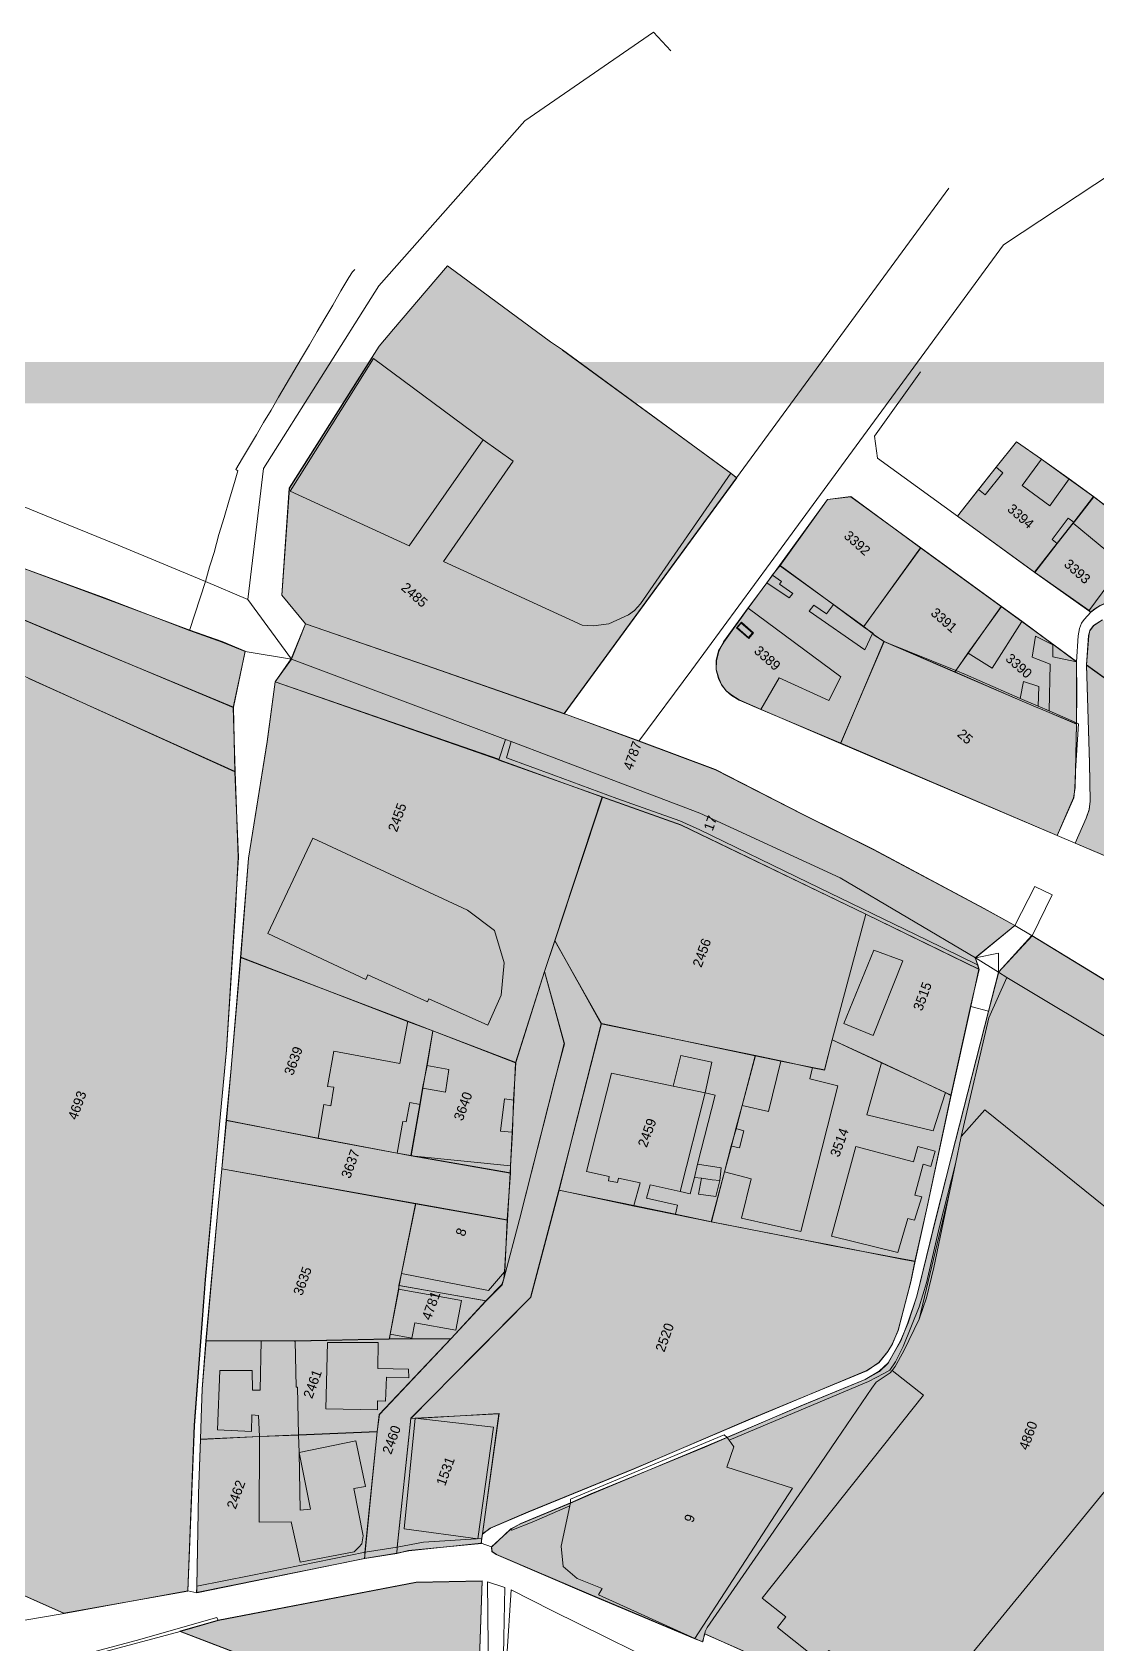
# Model space of a CAD drawing. Header units: metres. Extents: x -334141 to -333355, y -28142 to -27441.
# Drawn here: x -333909.1 to -333773.3, y -27650.4 to -27444.8 of the extents above; entities that cross this region are included whole.
import ezdxf

# ---------------------------------------------------------------- set-up
doc = ezdxf.new("R2010")
doc.units = ezdxf.units.M
for name, color, linetype, lineweight, true_color in [('EB-03-FIGURE-BUILT', 7, 'CONTINUOUS', 18, 0x151515), ('EB-03-FIGURE-VACANT', 7, 'CONTINUOUS', 18, 0xc8bcac), ('EB-BASE-CADASTRAL-AREA', 7, 'CONTINUOUS', 9, 0x8a8d90), ('EB-BASE-DIVIDING', 7, 'CONTINUOUS', 18, 0xc8bcac), ('EB-BASE-EASEMENTS', 7, 'CONTINUOUS', 18, 0x71806b), ('EB-BASE-PARCEL-NUMBERS', 7, 'CONTINUOUS', 9, 0x8a8d90), ('EB-BASE-PARCELS', 7, 'CONTINUOUS', 18, 0x8a8d90), ('EB-BASE-SECTIONS', 7, 'CONTINUOUS', 9, 0xded8cf), ('EB-BASE-SHEETS', 7, 'CONTINUOUS', 9, 0xded8cf), ('EB-BASE-STRUCTURES', 7, 'CONTINUOUS', 18, 0x4e504d), ('EB-TITLE', 7, 'CONTINUOUS', 25, 0x151515)]:
    doc.layers.add(name, color=color, linetype=linetype, lineweight=lineweight, true_color=true_color)
doc.styles.add('OD-INTER', font='Inter.ttf')

msp = doc.modelspace()

# ---------------------------------------------------------------- hatches: boundary and pattern name
at = {"layer": 'EB-03-FIGURE-BUILT', "transparency": 33554630}
for points in [[(-333858.86, -27525.54), (-333874.23, -27520.22), (-333877.25, -27516.57), (-333876.3, -27502.94), (-333865.72, -27486.22), (-333864.83, -27484.81), (-333863, -27482.66), (-333857.59, -27476.3), (-333856.14, -27474.57), (-333855.96, -27474.69), (-333842.96, -27484.25), (-333841.43, -27485.3), (-333819.95, -27501.05), (-333819.23, -27501.63), (-333841.22, -27531.71), (-333858.86, -27525.54)], [(-333950.93, -27508.52), (-333961.6, -27503.82), (-333963.15, -27503.21), (-333964.43, -27502.72), (-333965.81, -27502.56), (-333967.48, -27502.61), (-333968.97, -27502.89), (-333970.28, -27503.4), (-333971.42, -27504.14), (-333972.85, -27505.31), (-333974.1, -27506.71), (-333969.8, -27494.98), (-333965.15, -27496.81), (-333949.27, -27503.48), (-333924.36, -27513.79), (-333905.57, -27521.67), (-333883.4, -27530.89), (-333883.23, -27539.11), (-333909.56, -27527.19), (-333921.68, -27521.66), (-333950.93, -27508.52)], [(-333776.2, -27507.26), (-333776.29, -27507.36), (-333778.33, -27509.96), (-333781.24, -27513.63), (-333791.07, -27506.51), (-333788.36, -27503.05), (-333786.13, -27500.24), (-333783.52, -27497.01), (-333780.36, -27499.23), (-333776.84, -27501.79), (-333773.67, -27504.02), (-333776.2, -27507.26)], [(-333804.69, -27504.03), (-333795.75, -27510.56), (-333803.05, -27520.63), (-333806.84, -27517.83), (-333813.7, -27512.81), (-333807.66, -27504.37), (-333804.69, -27504.03)], [(-333776.29, -27507.36), (-333776.2, -27507.26), (-333773.67, -27504.02), (-333771.42, -27505.76), (-333761.04, -27513.23), (-333772.02, -27517.51), (-333772.87, -27517.92), (-333773.53, -27518.34), (-333774.1, -27518.76), (-333774.28, -27518.54), (-333781.24, -27513.63), (-333778.33, -27509.96), (-333776.29, -27507.36)], [(-333738.96, -27506.79), (-333726.33, -27515.9), (-333720.1, -27520.56), (-333713.97, -27525.11), (-333688.32, -27551.21), (-333693.28, -27547.48), (-333702.13, -27541.18), (-333704.91, -27541.41), (-333714.33, -27553.62), (-333725.01, -27567.79), (-333724.36, -27570.36), (-333735.58, -27565.64), (-333732.59, -27564.86), (-333729.1, -27560.32), (-333729.65, -27557.63), (-333745.09, -27546.65), (-333757.56, -27537.78), (-333774.62, -27525.52), (-333774.3, -27521.75), (-333774.19, -27521.09), (-333773.7, -27520.44), (-333772.56, -27519.71), (-333759.55, -27528.82), (-333748.36, -27536.88), (-333736.08, -27545.64), (-333725.97, -27552.99), (-333723.17, -27552.42), (-333717.25, -27544.75), (-333711.23, -27536.75), (-333711.69, -27534.07), (-333722.98, -27525.9), (-333745.63, -27509.45), (-333738.96, -27506.79)], [(-333803.05, -27520.63), (-333795.75, -27510.56), (-333785.46, -27518.03), (-333789.75, -27523.98), (-333791.31, -27526.26), (-333791.41, -27526.37), (-333800.43, -27522.5), (-333801.7, -27521.68), (-333801.88, -27521.45), (-333803.05, -27520.63)], [(-333806.84, -27517.83), (-333803.05, -27520.63), (-333801.88, -27521.45), (-333801.7, -27521.68), (-333800.43, -27522.5), (-333805.99, -27535.51), (-333816.11, -27531.16), (-333818.93, -27529.95), (-333819.84, -27529.36), (-333820.56, -27528.78), (-333821.18, -27527.98), (-333821.52, -27527.19), (-333821.85, -27526.07), (-333821.81, -27524.96), (-333821.49, -27523.75), (-333820.9, -27522.55), (-333817.78, -27518.22), (-333815.35, -27514.98), (-333814.67, -27514), (-333813.7, -27512.81), (-333806.84, -27517.83)], [(-333791.31, -27526.26), (-333789.75, -27523.98), (-333785.46, -27518.03), (-333782.85, -27519.9), (-333779.87, -27522.11), (-333775.9, -27525.03), (-333775.85, -27529.03), (-333775.9, -27532.91), (-333775.9, -27533.02), (-333779.37, -27531.57), (-333780.46, -27531.08), (-333780.83, -27530.96), (-333783.11, -27529.99), (-333791.41, -27526.37), (-333791.31, -27526.26)], [(-333805.99, -27535.51), (-333800.43, -27522.5), (-333791.41, -27526.37), (-333783.11, -27529.99), (-333780.83, -27530.96), (-333780.46, -27531.08), (-333779.37, -27531.57), (-333775.9, -27533.02), (-333776.02, -27539.01), (-333776.1, -27541.23), (-333776.24, -27542.45), (-333778.35, -27547.25), (-333805.99, -27535.51)], [(-333843.76, -27564.59), (-333847.42, -27576.23), (-333858.01, -27572.19), (-333861.21, -27570.97), (-333882.49, -27562.78), (-333881.49, -27550.16), (-333879.11, -27535.26), (-333878.1, -27527.64), (-333849.57, -27537.52), (-333849.57, -27537.64), (-333836.41, -27542.32), (-333842.42, -27560.65), (-333843.76, -27564.59)], [(-333842.42, -27560.65), (-333836.41, -27542.32), (-333826.35, -27545.89), (-333802.77, -27557.27), (-333807.04, -27573.33), (-333808.01, -27577.18), (-333809.58, -27576.9), (-333813.62, -27575.98), (-333816.83, -27575.31), (-333836.5, -27571.29), (-333842.42, -27560.65)], [(-333791.92, -27580.41), (-333792.65, -27580.05), (-333800.76, -27576.21), (-333807.04, -27573.33), (-333802.77, -27557.27), (-333788.3, -27564.33), (-333789.39, -27569.07), (-333791.92, -27580.41)], [(-333802.46, -27658.63), (-333818.4, -27651.3), (-333823.33, -27649.13), (-333823.55, -27650.12), (-333824.55, -27649.75), (-333838.15, -27644.05), (-333849.91, -27638.98), (-333850.45, -27638.62), (-333850.52, -27638.07), (-333848.03, -27635.71), (-333846.81, -27635.09), (-333840.42, -27632.43), (-333837.79, -27631.3), (-333823.32, -27625.26), (-333820.4, -27624.03), (-333811.01, -27620.03), (-333802.83, -27616.66), (-333801.04, -27615.61), (-333799.89, -27614.54), (-333798.31, -27611.71), (-333797.39, -27609.41), (-333796.25, -27606.01), (-333793.77, -27595.89), (-333791.3, -27586.21), (-333787.1, -27569.7), (-333785.81, -27564.64), (-333781.58, -27560.02), (-333765.9, -27569.56), (-333750.13, -27579.33), (-333733.37, -27589.69), (-333714.62, -27601.35), (-333719.57, -27605.06), (-333721.48, -27606.77), (-333723.3, -27608.59), (-333738.33, -27622.71), (-333760.56, -27644.02), (-333783.27, -27665.64), (-333802.46, -27658.63)], [(-333882.49, -27562.78), (-333861.21, -27570.97), (-333858.01, -27572.19), (-333858.72, -27576.61), (-333859.29, -27579.48), (-333859.64, -27581.57), (-333860.79, -27588.08), (-333862.54, -27587.8), (-333872.57, -27585.89), (-333884.34, -27583.59), (-333883.75, -27577.39), (-333882.49, -27562.78)], [(-333847.42, -27576.23), (-333843.76, -27564.59), (-333841.22, -27573.79), (-333842.4, -27578.3), (-333846.92, -27596.23), (-333848.95, -27603.82), (-333848.82, -27602.94), (-333848.49, -27596.29), (-333848.1, -27590.31), (-333848.07, -27589.42), (-333847.82, -27585.1), (-333847.68, -27581), (-333847.42, -27576.23)], [(-333847.68, -27581), (-333847.82, -27585.1), (-333848.07, -27589.42), (-333848.1, -27590.31), (-333860.79, -27588.08), (-333859.64, -27581.57), (-333859.29, -27579.48), (-333858.72, -27576.61), (-333858.01, -27572.19), (-333847.42, -27576.23), (-333847.68, -27581)], [(-333832.32, -27594.53), (-333841.88, -27592.52), (-333840.15, -27585.48), (-333836.5, -27571.29), (-333816.83, -27575.31), (-333818.54, -27581.69), (-333819.29, -27584.66), (-333819.93, -27586.86), (-333820.78, -27590.16), (-333822.49, -27596.54), (-333827.08, -27595.6), (-333832.32, -27594.53)], [(-333807.41, -27599.51), (-333811.36, -27598.71), (-333822.49, -27596.54), (-333820.78, -27590.16), (-333819.93, -27586.86), (-333819.29, -27584.66), (-333818.54, -27581.69), (-333816.83, -27575.31), (-333813.62, -27575.98), (-333809.58, -27576.9), (-333808.01, -27577.18), (-333807.04, -27573.33), (-333800.76, -27576.21), (-333792.65, -27580.05), (-333791.92, -27580.41), (-333794.93, -27594.63), (-333796.47, -27601.57), (-333798.12, -27601.28), (-333807.41, -27599.51)], [(-333848.1, -27590.31), (-333848.49, -27596.29), (-333860.18, -27594.21), (-333884.92, -27589.78), (-333884.34, -27583.59), (-333872.57, -27585.89), (-333862.54, -27587.8), (-333860.79, -27588.08), (-333848.1, -27590.31)], [(-333884.92, -27589.78), (-333860.18, -27594.21), (-333861.97, -27603.14), (-333862.31, -27604.68), (-333862.32, -27605.12), (-333863.45, -27610.86), (-333863.57, -27611.52), (-333875.52, -27611.76), (-333875.7, -27611.76), (-333879.87, -27611.72), (-333886.9, -27611.69), (-333885.37, -27594.54), (-333884.92, -27589.78)], [(-333860.22, -27621.63), (-333860.78, -27621.61), (-333852.61, -27613.35), (-333845.51, -27606.16), (-333841.88, -27592.52), (-333832.32, -27594.53), (-333827.08, -27595.6), (-333822.49, -27596.54), (-333811.36, -27598.71), (-333807.41, -27599.51), (-333798.12, -27601.28), (-333796.47, -27601.57), (-333797.02, -27604.21), (-333798.63, -27610.37), (-333799.34, -27612.12), (-333799.93, -27613.1), (-333801.09, -27614.5), (-333802.61, -27615.56), (-333817.45, -27621.69), (-333832.3, -27628.05), (-333845.83, -27633.57), (-333850.62, -27635.62), (-333851.67, -27636.36), (-333849.55, -27621.01), (-333860.22, -27621.63)], [(-333848.82, -27602.94), (-333848.95, -27603.82), (-333849.16, -27604.59), (-333851.17, -27606.63), (-333862.31, -27604.68), (-333861.97, -27603.14), (-333860.18, -27594.21), (-333848.49, -27596.29), (-333848.82, -27602.94)], [(-333862.32, -27605.12), (-333862.31, -27604.68), (-333851.17, -27606.63), (-333855.7, -27611.46), (-333863.57, -27611.52), (-333863.45, -27610.86), (-333862.32, -27605.12)], [(-333875.52, -27611.76), (-333863.57, -27611.52), (-333855.7, -27611.46), (-333864.83, -27621.13), (-333865.09, -27623.34), (-333875.11, -27623.77), (-333880.11, -27623.92), (-333887.63, -27624.32), (-333887.53, -27621.55), (-333887.4, -27617.89), (-333886.9, -27611.69), (-333879.87, -27611.72), (-333875.7, -27611.76), (-333875.52, -27611.76)], [(-333860.78, -27621.61), (-333860.22, -27621.63), (-333849.55, -27621.01), (-333851.67, -27636.36), (-333851.78, -27637.02), (-333851.8, -27637.58), (-333861.09, -27638.47), (-333862.59, -27638.86), (-333862.56, -27638.09), (-333860.78, -27621.61)], [(-333875.11, -27623.77), (-333865.09, -27623.34), (-333866.66, -27638.72), (-333866.68, -27639.49), (-333888.13, -27643.84), (-333888.1, -27643.07), (-333887.87, -27631.2), (-333887.63, -27624.32), (-333880.11, -27623.92), (-333875.11, -27623.77)]]:
    msp.add_hatch(color=256, dxfattribs=at).paths.add_polyline_path(points)
at = {"layer": 'EB-03-FIGURE-VACANT', "transparency": 33554630}
for points in [[(-333976.04, -27485.44), (-333950.24, -27496.67), (-333930.99, -27504.9), (-333917.76, -27510.36), (-333899.85, -27516.99), (-333888.98, -27521.04), (-333884.86, -27522.51), (-333881.94, -27523.73), (-333883.4, -27530.89), (-333905.57, -27521.67), (-333924.36, -27513.79), (-333949.27, -27503.48), (-333965.15, -27496.81), (-333969.8, -27494.98), (-333978.65, -27491.34), (-333979.2, -27490.99), (-333976.04, -27485.44)], [(-333878.1, -27527.64), (-333876.05, -27524.71), (-333874.23, -27520.22), (-333858.86, -27525.54), (-333841.22, -27531.71), (-333840.94, -27531.83), (-333831.71, -27535.16), (-333821.93, -27538.83), (-333810.75, -27544.56), (-333801.83, -27548.98), (-333787.66, -27556.58), (-333783.75, -27558.72), (-333788.81, -27562.87), (-333788.47, -27563.77), (-333788.3, -27564.33), (-333802.77, -27557.27), (-333826.35, -27545.89), (-333836.41, -27542.32), (-333849.57, -27537.64), (-333849.57, -27537.52), (-333878.1, -27527.64)], [(-333910.77, -27527.26), (-333909.56, -27527.19), (-333883.23, -27539.11), (-333882.78, -27550.01), (-333883.21, -27556.87), (-333884.3, -27574.6), (-333885.19, -27584.11), (-333887, -27603.92), (-333888.4, -27622.52), (-333889.24, -27643.69), (-333905.07, -27646.46), (-333937.52, -27632.11), (-333952.93, -27625.35), (-333954.19, -27624.41), (-333954.73, -27623.84), (-333955.07, -27623.05), (-333955.32, -27622.15), (-333955.28, -27621.16), (-333954.97, -27620.28), (-333944.12, -27596.02), (-333932.25, -27569.24), (-333922.3, -27547.17), (-333914.75, -27530.01), (-333914.07, -27529.03), (-333913.11, -27528.07), (-333912.17, -27527.54), (-333910.77, -27527.26)], [(-333774.62, -27525.52), (-333757.56, -27537.78), (-333767.49, -27551.86), (-333776.07, -27548.22), (-333774.66, -27545.05), (-333774.25, -27543.96), (-333774.12, -27542.85), (-333774.23, -27537.96), (-333774.62, -27525.52)], [(-333848.95, -27603.82), (-333846.92, -27596.23), (-333842.4, -27578.3), (-333841.22, -27573.79), (-333843.76, -27564.59), (-333842.42, -27560.65), (-333836.5, -27571.29), (-333840.15, -27585.48), (-333841.88, -27592.52), (-333845.51, -27606.16), (-333852.61, -27613.35), (-333860.78, -27621.61), (-333862.56, -27638.09), (-333862.59, -27638.86), (-333866.68, -27639.49), (-333866.66, -27638.72), (-333865.09, -27623.34), (-333864.83, -27621.13), (-333855.7, -27611.46), (-333851.17, -27606.63), (-333849.16, -27604.59), (-333848.95, -27603.82)], [(-333885.39, -27647.38), (-333860.12, -27642.5), (-333851.69, -27642.35), (-333852.43, -27663.31), (-333871.8, -27655.85), (-333890.25, -27648.76), (-333885.39, -27647.38)]]:
    msp.add_hatch(color=256, dxfattribs=at).paths.add_polyline_path(points)

# ---------------------------------------------------------------- linework, layer by layer
at = {"layer": 'EB-03-FIGURE-BUILT'}
for points in [[(-333858.86, -27525.54), (-333874.23, -27520.22), (-333877.25, -27516.57), (-333876.3, -27502.94), (-333865.72, -27486.22), (-333864.83, -27484.81), (-333863, -27482.66), (-333857.59, -27476.3), (-333856.14, -27474.57), (-333855.96, -27474.69), (-333842.96, -27484.25), (-333841.43, -27485.3), (-333819.95, -27501.05), (-333819.23, -27501.63), (-333841.22, -27531.71), (-333858.86, -27525.54)], [(-333950.93, -27508.52), (-333961.6, -27503.82), (-333963.15, -27503.21), (-333964.43, -27502.72), (-333965.81, -27502.56), (-333967.48, -27502.61), (-333968.97, -27502.89), (-333970.28, -27503.4), (-333971.42, -27504.14), (-333972.85, -27505.31), (-333974.1, -27506.71), (-333969.8, -27494.98), (-333965.15, -27496.81), (-333949.27, -27503.48), (-333924.36, -27513.79), (-333905.57, -27521.67), (-333883.4, -27530.89), (-333883.23, -27539.11), (-333909.56, -27527.19), (-333921.68, -27521.66), (-333950.93, -27508.52)], [(-333776.2, -27507.26), (-333776.29, -27507.36), (-333778.33, -27509.96), (-333781.24, -27513.63), (-333791.07, -27506.51), (-333788.36, -27503.05), (-333786.13, -27500.24), (-333783.52, -27497.01), (-333780.36, -27499.23), (-333776.84, -27501.79), (-333773.67, -27504.02), (-333776.2, -27507.26)], [(-333804.69, -27504.03), (-333795.75, -27510.56), (-333803.05, -27520.63), (-333806.84, -27517.83), (-333813.7, -27512.81), (-333807.66, -27504.37), (-333804.69, -27504.03)], [(-333776.29, -27507.36), (-333776.2, -27507.26), (-333773.67, -27504.02), (-333771.42, -27505.76), (-333761.04, -27513.23), (-333772.02, -27517.51), (-333772.87, -27517.92), (-333773.53, -27518.34), (-333774.1, -27518.76), (-333774.28, -27518.54), (-333781.24, -27513.63), (-333778.33, -27509.96), (-333776.29, -27507.36)], [(-333803.05, -27520.63), (-333795.75, -27510.56), (-333785.46, -27518.03), (-333789.75, -27523.98), (-333791.31, -27526.26), (-333791.41, -27526.37), (-333800.43, -27522.5), (-333801.7, -27521.68), (-333801.88, -27521.45), (-333803.05, -27520.63)], [(-333806.84, -27517.83), (-333803.05, -27520.63), (-333801.88, -27521.45), (-333801.7, -27521.68), (-333800.43, -27522.5), (-333805.99, -27535.51), (-333816.11, -27531.16), (-333818.93, -27529.95), (-333819.84, -27529.36), (-333820.56, -27528.78), (-333821.18, -27527.98), (-333821.52, -27527.19), (-333821.85, -27526.07), (-333821.81, -27524.96), (-333821.49, -27523.75), (-333820.9, -27522.55), (-333817.78, -27518.22), (-333815.35, -27514.98), (-333814.67, -27514), (-333813.7, -27512.81), (-333806.84, -27517.83)], [(-333791.31, -27526.26), (-333789.75, -27523.98), (-333785.46, -27518.03), (-333782.85, -27519.9), (-333779.87, -27522.11), (-333775.9, -27525.03), (-333775.85, -27529.03), (-333775.9, -27532.91), (-333775.9, -27533.02), (-333779.37, -27531.57), (-333780.46, -27531.08), (-333780.83, -27530.96), (-333783.11, -27529.99), (-333791.41, -27526.37), (-333791.31, -27526.26)], [(-333805.99, -27535.51), (-333800.43, -27522.5), (-333791.41, -27526.37), (-333783.11, -27529.99), (-333780.83, -27530.96), (-333780.46, -27531.08), (-333779.37, -27531.57), (-333775.9, -27533.02), (-333776.02, -27539.01), (-333776.1, -27541.23), (-333776.24, -27542.45), (-333778.35, -27547.25), (-333805.99, -27535.51)], [(-333843.76, -27564.59), (-333847.42, -27576.23), (-333858.01, -27572.19), (-333861.21, -27570.97), (-333882.49, -27562.78), (-333881.49, -27550.16), (-333879.11, -27535.26), (-333878.1, -27527.64), (-333849.57, -27537.52), (-333849.57, -27537.64), (-333836.41, -27542.32), (-333842.42, -27560.65), (-333843.76, -27564.59)], [(-333842.42, -27560.65), (-333836.41, -27542.32), (-333826.35, -27545.89), (-333802.77, -27557.27), (-333807.04, -27573.33), (-333808.01, -27577.18), (-333809.58, -27576.9), (-333813.62, -27575.98), (-333816.83, -27575.31), (-333836.5, -27571.29), (-333842.42, -27560.65)], [(-333791.92, -27580.41), (-333792.65, -27580.05), (-333800.76, -27576.21), (-333807.04, -27573.33), (-333802.77, -27557.27), (-333788.3, -27564.33), (-333789.39, -27569.07), (-333791.92, -27580.41)], [(-333882.49, -27562.78), (-333861.21, -27570.97), (-333858.01, -27572.19), (-333858.72, -27576.61), (-333859.29, -27579.48), (-333859.64, -27581.57), (-333860.79, -27588.08), (-333862.54, -27587.8), (-333872.57, -27585.89), (-333884.34, -27583.59), (-333883.75, -27577.39), (-333882.49, -27562.78)], [(-333847.42, -27576.23), (-333843.76, -27564.59), (-333841.22, -27573.79), (-333842.4, -27578.3), (-333846.92, -27596.23), (-333848.95, -27603.82), (-333848.82, -27602.94), (-333848.49, -27596.29), (-333848.1, -27590.31), (-333848.07, -27589.42), (-333847.82, -27585.1), (-333847.68, -27581), (-333847.42, -27576.23)], [(-333847.68, -27581), (-333847.82, -27585.1), (-333848.07, -27589.42), (-333848.1, -27590.31), (-333860.79, -27588.08), (-333859.64, -27581.57), (-333859.29, -27579.48), (-333858.72, -27576.61), (-333858.01, -27572.19), (-333847.42, -27576.23), (-333847.68, -27581)], [(-333832.32, -27594.53), (-333841.88, -27592.52), (-333840.15, -27585.48), (-333836.5, -27571.29), (-333816.83, -27575.31), (-333818.54, -27581.69), (-333819.29, -27584.66), (-333819.93, -27586.86), (-333820.78, -27590.16), (-333822.49, -27596.54), (-333827.08, -27595.6), (-333832.32, -27594.53)], [(-333807.41, -27599.51), (-333811.36, -27598.71), (-333822.49, -27596.54), (-333820.78, -27590.16), (-333819.93, -27586.86), (-333819.29, -27584.66), (-333818.54, -27581.69), (-333816.83, -27575.31), (-333813.62, -27575.98), (-333809.58, -27576.9), (-333808.01, -27577.18), (-333807.04, -27573.33), (-333800.76, -27576.21), (-333792.65, -27580.05), (-333791.92, -27580.41), (-333794.93, -27594.63), (-333796.47, -27601.57), (-333798.12, -27601.28), (-333807.41, -27599.51)], [(-333848.1, -27590.31), (-333848.49, -27596.29), (-333860.18, -27594.21), (-333884.92, -27589.78), (-333884.34, -27583.59), (-333872.57, -27585.89), (-333862.54, -27587.8), (-333860.79, -27588.08), (-333848.1, -27590.31)], [(-333884.92, -27589.78), (-333860.18, -27594.21), (-333861.97, -27603.14), (-333862.31, -27604.68), (-333862.32, -27605.12), (-333863.45, -27610.86), (-333863.57, -27611.52), (-333875.52, -27611.76), (-333875.7, -27611.76), (-333879.87, -27611.72), (-333886.9, -27611.69), (-333885.37, -27594.54), (-333884.92, -27589.78)], [(-333860.22, -27621.63), (-333860.78, -27621.61), (-333852.61, -27613.35), (-333845.51, -27606.16), (-333841.88, -27592.52), (-333832.32, -27594.53), (-333827.08, -27595.6), (-333822.49, -27596.54), (-333811.36, -27598.71), (-333807.41, -27599.51), (-333798.12, -27601.28), (-333796.47, -27601.57), (-333797.02, -27604.21), (-333798.63, -27610.37), (-333799.34, -27612.12), (-333799.93, -27613.1), (-333801.09, -27614.5), (-333802.61, -27615.56), (-333817.45, -27621.69), (-333832.3, -27628.05), (-333845.83, -27633.57), (-333850.62, -27635.62), (-333851.67, -27636.36), (-333849.55, -27621.01), (-333860.22, -27621.63)], [(-333848.82, -27602.94), (-333848.95, -27603.82), (-333849.16, -27604.59), (-333851.17, -27606.63), (-333862.31, -27604.68), (-333861.97, -27603.14), (-333860.18, -27594.21), (-333848.49, -27596.29), (-333848.82, -27602.94)], [(-333862.32, -27605.12), (-333862.31, -27604.68), (-333851.17, -27606.63), (-333855.7, -27611.46), (-333863.57, -27611.52), (-333863.45, -27610.86), (-333862.32, -27605.12)], [(-333875.52, -27611.76), (-333863.57, -27611.52), (-333855.7, -27611.46), (-333864.83, -27621.13), (-333865.09, -27623.34), (-333875.11, -27623.77), (-333880.11, -27623.92), (-333887.63, -27624.32), (-333887.53, -27621.55), (-333887.4, -27617.89), (-333886.9, -27611.69), (-333879.87, -27611.72), (-333875.7, -27611.76), (-333875.52, -27611.76)], [(-333860.78, -27621.61), (-333860.22, -27621.63), (-333849.55, -27621.01), (-333851.67, -27636.36), (-333851.78, -27637.02), (-333851.8, -27637.58), (-333861.09, -27638.47), (-333862.59, -27638.86), (-333862.56, -27638.09), (-333860.78, -27621.61)], [(-333875.11, -27623.77), (-333865.09, -27623.34), (-333866.66, -27638.72), (-333866.68, -27639.49), (-333888.13, -27643.84), (-333888.1, -27643.07), (-333887.87, -27631.2), (-333887.63, -27624.32), (-333880.11, -27623.92), (-333875.11, -27623.77)]]:
    msp.add_lwpolyline(points, close=True, dxfattribs=at)
for points in [[(-333757.56, -27537.78), (-333774.62, -27525.52), (-333774.3, -27521.75), (-333774.19, -27521.09), (-333773.7, -27520.44), (-333772.56, -27519.71)], [(-333818.4, -27651.3), (-333823.33, -27649.13), (-333823.55, -27650.12), (-333824.55, -27649.75), (-333838.15, -27644.05), (-333849.91, -27638.98), (-333850.45, -27638.62), (-333850.52, -27638.07), (-333848.03, -27635.71), (-333846.81, -27635.09), (-333840.42, -27632.43), (-333837.79, -27631.3), (-333823.32, -27625.26), (-333820.4, -27624.03), (-333811.01, -27620.03), (-333802.83, -27616.66), (-333801.04, -27615.61), (-333799.89, -27614.54), (-333798.31, -27611.71), (-333797.39, -27609.41), (-333796.25, -27606.01), (-333793.77, -27595.89), (-333791.3, -27586.21), (-333787.1, -27569.7), (-333785.81, -27564.64), (-333781.58, -27560.02), (-333765.9, -27569.56)]]:
    msp.add_lwpolyline(points, dxfattribs=at)
at = {"layer": 'EB-03-FIGURE-VACANT'}
for points in [[(-333976.04, -27485.44), (-333950.24, -27496.67), (-333930.99, -27504.9), (-333917.76, -27510.36), (-333899.85, -27516.99), (-333888.98, -27521.04), (-333884.86, -27522.51), (-333881.94, -27523.73), (-333883.4, -27530.89), (-333905.57, -27521.67), (-333924.36, -27513.79), (-333949.27, -27503.48), (-333965.15, -27496.81), (-333969.8, -27494.98), (-333978.65, -27491.34), (-333979.2, -27490.99), (-333976.04, -27485.44)], [(-333878.1, -27527.64), (-333876.05, -27524.71), (-333874.23, -27520.22), (-333858.86, -27525.54), (-333841.22, -27531.71), (-333840.94, -27531.83), (-333831.71, -27535.16), (-333821.93, -27538.83), (-333810.75, -27544.56), (-333801.83, -27548.98), (-333787.66, -27556.58), (-333783.75, -27558.72), (-333788.81, -27562.87), (-333788.47, -27563.77), (-333788.3, -27564.33), (-333802.77, -27557.27), (-333826.35, -27545.89), (-333836.41, -27542.32), (-333849.57, -27537.64), (-333849.57, -27537.52), (-333878.1, -27527.64)], [(-333774.62, -27525.52), (-333757.56, -27537.78), (-333767.49, -27551.86), (-333776.07, -27548.22), (-333774.66, -27545.05), (-333774.25, -27543.96), (-333774.12, -27542.85), (-333774.23, -27537.96), (-333774.62, -27525.52)], [(-333848.95, -27603.82), (-333846.92, -27596.23), (-333842.4, -27578.3), (-333841.22, -27573.79), (-333843.76, -27564.59), (-333842.42, -27560.65), (-333836.5, -27571.29), (-333840.15, -27585.48), (-333841.88, -27592.52), (-333845.51, -27606.16), (-333852.61, -27613.35), (-333860.78, -27621.61), (-333862.56, -27638.09), (-333862.59, -27638.86), (-333866.68, -27639.49), (-333866.66, -27638.72), (-333865.09, -27623.34), (-333864.83, -27621.13), (-333855.7, -27611.46), (-333851.17, -27606.63), (-333849.16, -27604.59), (-333848.95, -27603.82)], [(-333885.39, -27647.38), (-333860.12, -27642.5), (-333851.69, -27642.35), (-333852.43, -27663.31), (-333871.8, -27655.85), (-333890.25, -27648.76), (-333885.39, -27647.38)]]:
    msp.add_lwpolyline(points, close=True, dxfattribs=at)
msp.add_lwpolyline([(-333909.56, -27527.19), (-333883.23, -27539.11), (-333882.78, -27550.01), (-333883.21, -27556.87), (-333884.3, -27574.6), (-333885.19, -27584.11), (-333887, -27603.92), (-333888.4, -27622.52), (-333889.24, -27643.69), (-333905.07, -27646.46), (-333937.52, -27632.11)], dxfattribs=at)
at = {"layer": 'EB-BASE-CADASTRAL-AREA'}
for points in [[(-333818.63, -27520.04), (-333817.09, -27521.4), (-333817.7, -27522.1), (-333819.25, -27520.74), (-333818.63, -27520.04)], [(-333818.64, -27520.14), (-333817.2, -27521.41), (-333817.71, -27521.98), (-333819.15, -27520.72), (-333818.64, -27520.14)]]:
    msp.add_lwpolyline(points, dxfattribs=at)
at = {"layer": 'EB-BASE-DIVIDING'}
for points in [[(-333775.9, -27525.07), (-333775.66, -27521.76), (-333775.5, -27520.84), (-333775.25, -27520.15), (-333774.9, -27519.68), (-333774.07, -27518.75)], [(-333876.04, -27524.75), (-333881.93, -27523.75)], [(-333778.33, -27547.26), (-333776.05, -27548.22)], [(-333783.73, -27558.72), (-333781.18, -27553.74), (-333778.97, -27554.82), (-333781.54, -27560.04)], [(-333781.54, -27560.04), (-333783.73, -27558.72)], [(-333785.84, -27564.69), (-333788.78, -27562.87)], [(-333789.38, -27569.06), (-333787.1, -27569.65)], [(-333851.83, -27637.55), (-333850.51, -27638.03)], [(-333889.24, -27643.64), (-333888.1, -27643.89)], [(-333849.25, -27665.23), (-333848.94, -27649.6), (-333848.81, -27643.19), (-333851.02, -27642.47), (-333850.91, -27654.86), (-333851.16, -27670.54), (-333851.08, -27679.91), (-333851.22, -27690.12), (-333851.19, -27693.47), (-333852.43, -27702.57), (-333853.86, -27712.87), (-333854.28, -27715.71), (-333854.31, -27716.57), (-333854.07, -27718.33), (-333854.1, -27721.02), (-333855.71, -27722.41)], [(-333922.86, -27649.54), (-333905.03, -27646.51)], [(-333885.38, -27647.42), (-333885.55, -27647.05), (-333895.82, -27649.95), (-333903.64, -27652.05), (-333909.64, -27652.28), (-333920.4, -27653.41), (-333927.22, -27653.92), (-333937.75, -27655.88), (-333951.78, -27658.59), (-333962.28, -27660.46), (-333967.75, -27661.87), (-333972.51, -27663.36), (-333973.68, -27663.83), (-333974.52, -27664.29), (-333974.31, -27664.67)], [(-333890.21, -27648.8), (-333903.39, -27652.36), (-333912.3, -27652.82)]]:
    msp.add_lwpolyline(points, dxfattribs=at)
at = {"layer": 'EB-BASE-EASEMENTS'}
for points in [[(-333848.73, -27534.98), (-333849.59, -27537.58)], [(-333788.5, -27563.75), (-333795.01, -27560.56), (-333810.13, -27553.25), (-333823.95, -27546.53), (-333826.5, -27545.37), (-333834.51, -27542.52), (-333842.54, -27539.54), (-333848.61, -27537.35), (-333848.01, -27535.26)], [(-333873.3, -27547.6), (-333879.03, -27559.74)], [(-333879.03, -27559.74), (-333866.52, -27565.61), (-333866.28, -27565.04), (-333858.65, -27568.48), (-333858.49, -27568.08), (-333850.97, -27571.43), (-333849.27, -27567.63), (-333848.89, -27563.51), (-333850.14, -27559.35), (-333853.58, -27556.77), (-333873.3, -27547.6)], [(-333827.34, -27579.23), (-333826.35, -27575.34), (-333822.41, -27576.19), (-333823.26, -27580.1)], [(-333823.26, -27580.1), (-333821.99, -27580.37), (-333824.21, -27589.2)], [(-333824.63, -27590.87), (-333825.17, -27592.97), (-333826.46, -27592.69)], [(-333823.71, -27590.99), (-333824.12, -27593.02), (-333821.91, -27593.32), (-333821.39, -27591.28)], [(-333820.18, -27624.4), (-333808.58, -27619.51), (-333802.41, -27616.9), (-333800.44, -27615.89), (-333799.69, -27615.46), (-333798.99, -27614.39), (-333797.99, -27612.47), (-333795.97, -27607.41), (-333795, -27604.31), (-333794.49, -27602.11), (-333793.36, -27597.13), (-333791.31, -27589.13)], [(-333848.03, -27635.74), (-333847.93, -27635.9), (-333845.32, -27634.85), (-333840.53, -27632.77)], [(-333866.63, -27638.71), (-333862.52, -27638.04)], [(-333862.52, -27638.04), (-333859.19, -27637.43), (-333851.75, -27636.97)], [(-333888.08, -27643.05), (-333881.22, -27641.68), (-333866.63, -27638.71)]]:
    msp.add_lwpolyline(points, dxfattribs=at)
at = {"layer": 'EB-BASE-PARCELS'}
for points in [[(-333831.72, -27535.2), (-333824.94, -27526.11), (-333814.96, -27512.5), (-333785.21, -27471.89), (-333759.51, -27454.89)], [(-333819.25, -27501.61), (-333792.16, -27464.66)], [(-333886.46, -27512.97), (-333886.38, -27512.72), (-333885.9, -27511.14), (-333885.27, -27508.86), (-333884.61, -27506.66), (-333883.95, -27504.46), (-333883.29, -27502.21), (-333882.86, -27500.72), (-333883.13, -27500.54), (-333882.28, -27499.1), (-333881.39, -27497.62), (-333880.49, -27496.14), (-333879.6, -27494.57), (-333878.63, -27492.96), (-333877.66, -27491.33), (-333876.68, -27489.68), (-333875.71, -27488), (-333874.73, -27486.33), (-333873.74, -27484.64), (-333872.76, -27482.95), (-333871.75, -27481.29), (-333870.74, -27479.56), (-333869.72, -27477.77), (-333868.71, -27476.07), (-333868.22, -27475.34), (-333867.95, -27475.01)], [(-333976.01, -27485.44), (-333950.27, -27496.72), (-333930.99, -27504.91), (-333917.78, -27510.41), (-333899.89, -27516.94), (-333889.02, -27521.07)], [(-333841.46, -27485.31), (-333819.96, -27501.02)], [(-333865.7, -27486.23), (-333876.26, -27502.95), (-333877.26, -27516.59), (-333874.23, -27520.26)], [(-333795.8, -27488.08), (-333801.66, -27496.31), (-333801.27, -27499.1), (-333791.08, -27506.52)], [(-333883.44, -27530.92), (-333905.59, -27521.65), (-333924.33, -27513.82), (-333949.27, -27503.44), (-333965.16, -27496.86), (-333969.77, -27494.96)], [(-333788.37, -27503.1), (-333786.13, -27500.26)], [(-333776.82, -27501.75), (-333780.34, -27499.21)], [(-333819.25, -27501.61), (-333841.24, -27531.69)], [(-333819.96, -27501.02), (-333819.25, -27501.61)], [(-333773.71, -27503.98), (-333776.82, -27501.75)], [(-333795.78, -27510.53), (-333804.68, -27503.99), (-333807.66, -27504.38), (-333813.75, -27512.79)], [(-333791.08, -27506.52), (-333788.37, -27503.1)], [(-333776.23, -27507.26), (-333773.71, -27503.98)], [(-333771.41, -27505.74), (-333773.71, -27503.98)], [(-333791.08, -27506.52), (-333781.22, -27513.67)], [(-333778.34, -27510), (-333776.33, -27507.39)], [(-333776.33, -27507.39), (-333776.23, -27507.26)], [(-333803.01, -27520.6), (-333795.78, -27510.53)], [(-333785.5, -27518.02), (-333795.78, -27510.53)], [(-333781.22, -27513.67), (-333778.34, -27510)], [(-333814.66, -27514.02), (-333813.75, -27512.79)], [(-333806.88, -27517.78), (-333813.75, -27512.79)], [(-333887.01, -27514.85), (-333889.02, -27521.07)], [(-333887.01, -27514.85), (-333886.46, -27512.97)], [(-333815.4, -27515.01), (-333814.66, -27514.02)], [(-333774.31, -27518.58), (-333781.22, -27513.67)], [(-333760.99, -27513.21), (-333772.01, -27517.55), (-333772.9, -27517.96), (-333773.55, -27518.36), (-333774.07, -27518.75)], [(-333815.4, -27515.01), (-333817.77, -27518.23)], [(-333817.77, -27518.23), (-333820.88, -27522.56), (-333821.53, -27523.7), (-333821.84, -27524.94), (-333821.85, -27526.09), (-333821.57, -27527.23), (-333821.17, -27528.03), (-333820.59, -27528.78), (-333819.88, -27529.38), (-333818.93, -27529.98), (-333816.15, -27531.16)], [(-333803.01, -27520.6), (-333806.88, -27517.78)], [(-333785.5, -27518.02), (-333789.72, -27523.99)], [(-333785.5, -27518.02), (-333782.84, -27519.94)], [(-333774.31, -27518.58), (-333774.07, -27518.75)], [(-333881.93, -27523.75), (-333884.86, -27522.56), (-333889.02, -27521.07)], [(-333874.23, -27520.26), (-333876.04, -27524.75)], [(-333874.23, -27520.26), (-333858.91, -27525.51), (-333841.24, -27531.69)], [(-333803.01, -27520.6), (-333801.91, -27521.48)], [(-333779.85, -27522.14), (-333782.84, -27519.94)], [(-333774.59, -27525.49), (-333774.34, -27521.72), (-333774.19, -27521.13), (-333773.66, -27520.46), (-333772.58, -27519.72)], [(-333805.95, -27535.48), (-333800.44, -27522.48)], [(-333801.91, -27521.48), (-333801.7, -27521.64), (-333800.44, -27522.48)], [(-333800.44, -27522.48), (-333791.42, -27526.4)], [(-333775.9, -27525.07), (-333779.85, -27522.14)], [(-333883.44, -27530.92), (-333881.93, -27523.75)], [(-333878.12, -27527.64), (-333876.04, -27524.75)], [(-333789.72, -27523.99), (-333791.29, -27526.21)], [(-333775.9, -27532.87), (-333775.9, -27529.03), (-333775.9, -27525.07)], [(-333883.22, -27539.09), (-333909.53, -27527.22)], [(-333791.29, -27526.21), (-333791.42, -27526.4)], [(-333791.42, -27526.4), (-333783.11, -27529.97), (-333780.8, -27530.96), (-333780.47, -27531.1), (-333779.38, -27531.57), (-333775.9, -27533.06)], [(-333774.59, -27525.49), (-333774.23, -27538.01), (-333774.14, -27542.87), (-333774.26, -27543.91), (-333774.64, -27545.03), (-333776.05, -27548.22)], [(-333757.55, -27537.78), (-333774.59, -27525.49)], [(-333882.51, -27562.8), (-333881.51, -27550.12), (-333879.12, -27535.28), (-333878.12, -27527.64)], [(-333849.59, -27537.58), (-333878.12, -27527.64)], [(-333883.22, -27539.09), (-333883.44, -27530.92)], [(-333816.15, -27531.16), (-333805.95, -27535.48)], [(-333841.24, -27531.69), (-333840.95, -27531.79), (-333831.72, -27535.2)], [(-333775.9, -27533.06), (-333776.02, -27538.99)], [(-333775.9, -27533.06), (-333775.9, -27532.87)], [(-333831.72, -27535.2), (-333821.92, -27538.88), (-333810.79, -27544.56), (-333801.82, -27549.02), (-333787.62, -27556.61), (-333783.73, -27558.72)], [(-333778.33, -27547.26), (-333805.95, -27535.48)], [(-333836.36, -27542.37), (-333849.55, -27537.59), (-333849.59, -27537.58)], [(-333889.24, -27643.64), (-333888.44, -27622.48), (-333887.04, -27603.96), (-333885.2, -27584.14), (-333884.32, -27574.62), (-333883.16, -27556.82), (-333882.81, -27550.03), (-333883.22, -27539.09)], [(-333776.02, -27538.99), (-333776.07, -27541.18), (-333776.28, -27542.44), (-333778.33, -27547.26)], [(-333842.42, -27560.68), (-333836.36, -27542.37)], [(-333802.74, -27557.28), (-333826.33, -27545.91), (-333836.36, -27542.37)], [(-333776.05, -27548.22), (-333767.53, -27551.84)], [(-333802.74, -27557.28), (-333807.06, -27573.32)], [(-333788.33, -27564.32), (-333802.74, -27557.28)], [(-333783.73, -27558.72), (-333788.78, -27562.87)], [(-333785.84, -27564.69), (-333781.54, -27560.04)], [(-333781.54, -27560.04), (-333765.9, -27569.62), (-333750.17, -27579.29), (-333733.4, -27589.67), (-333714.61, -27601.36)], [(-333843.74, -27564.6), (-333842.42, -27560.68)], [(-333836.48, -27571.25), (-333842.42, -27560.68)], [(-333884.32, -27583.62), (-333883.74, -27577.43), (-333882.51, -27562.8)], [(-333882.51, -27562.8), (-333861.2, -27570.96)], [(-333788.78, -27562.87), (-333788.5, -27563.75)], [(-333788.5, -27563.75), (-333788.33, -27564.32)], [(-333848.92, -27603.81), (-333846.94, -27596.26), (-333842.39, -27578.26), (-333841.2, -27573.83), (-333843.74, -27564.6)], [(-333847.43, -27576.26), (-333843.74, -27564.6)], [(-333788.33, -27564.32), (-333789.38, -27569.06)], [(-333787.1, -27569.65), (-333785.84, -27564.69)], [(-333787.05, -27570.53), (-333784.79, -27565.35)], [(-333820.43, -27624.06), (-333811.03, -27620.02), (-333802.85, -27616.66), (-333801.01, -27615.62), (-333799.9, -27614.58), (-333798.32, -27611.73), (-333797.37, -27609.44), (-333796.26, -27606.01), (-333793.76, -27595.84), (-333791.3, -27586.16), (-333787.1, -27569.65)], [(-333789.38, -27569.06), (-333791.89, -27580.37)], [(-333861.2, -27570.96), (-333857.99, -27572.19)], [(-333858.75, -27576.59), (-333857.99, -27572.19)], [(-333857.99, -27572.19), (-333847.43, -27576.26)], [(-333836.48, -27571.25), (-333840.12, -27585.53), (-333841.9, -27592.5)], [(-333816.87, -27575.36), (-333836.48, -27571.25)], [(-333790.58, -27585.66), (-333787.05, -27570.53)], [(-333807.06, -27573.32), (-333808.04, -27577.16), (-333809.56, -27576.85)], [(-333807.06, -27573.32), (-333800.76, -27576.25)], [(-333859.26, -27579.49), (-333858.75, -27576.59)], [(-333847.43, -27576.26), (-333847.66, -27581.03)], [(-333816.87, -27575.36), (-333818.54, -27581.71)], [(-333813.59, -27576.03), (-333816.87, -27575.36)], [(-333809.56, -27576.85), (-333813.59, -27576.03)], [(-333800.76, -27576.25), (-333792.61, -27580.03)], [(-333859.62, -27581.57), (-333859.26, -27579.49)], [(-333791.89, -27580.37), (-333794.94, -27594.65), (-333796.5, -27601.62)], [(-333792.61, -27580.03), (-333791.89, -27580.37)], [(-333860.76, -27588.13), (-333859.62, -27581.57)], [(-333847.66, -27581.03), (-333847.86, -27585.1)], [(-333818.54, -27581.71), (-333819.32, -27584.65)], [(-333884.91, -27589.76), (-333884.32, -27583.62)], [(-333884.32, -27583.62), (-333872.61, -27585.86)], [(-333819.32, -27584.65), (-333819.91, -27586.9)], [(-333872.61, -27585.86), (-333862.56, -27587.79)], [(-333847.86, -27585.1), (-333848.07, -27589.39)], [(-333819.91, -27586.9), (-333820.77, -27590.15)], [(-333791.31, -27589.13), (-333790.58, -27585.66)], [(-333862.56, -27587.79), (-333860.76, -27588.13)], [(-333848.11, -27590.35), (-333860.76, -27588.13)], [(-333886.94, -27611.72), (-333885.36, -27594.54), (-333884.91, -27589.76)], [(-333860.2, -27594.25), (-333884.91, -27589.76)], [(-333848.11, -27590.35), (-333848.47, -27596.34)], [(-333848.07, -27589.39), (-333848.11, -27590.35)], [(-333820.77, -27590.15), (-333822.45, -27596.53)], [(-333792.04, -27592.6), (-333791.31, -27589.13)], [(-333841.9, -27592.5), (-333845.52, -27606.2), (-333852.57, -27613.32), (-333860.8, -27621.62)], [(-333832.33, -27594.48), (-333841.9, -27592.5)], [(-333795.95, -27608.95), (-333795.02, -27606.25), (-333794.1, -27602.38), (-333792.68, -27595.63), (-333792.04, -27592.6)], [(-333860.2, -27594.25), (-333861.97, -27603.14)], [(-333848.47, -27596.34), (-333860.2, -27594.25)], [(-333827.05, -27595.58), (-333832.33, -27594.48)], [(-333848.47, -27596.34), (-333848.86, -27602.92)], [(-333822.45, -27596.53), (-333827.05, -27595.58)], [(-333811.38, -27598.7), (-333822.45, -27596.53)], [(-333807.4, -27599.48), (-333811.38, -27598.7)], [(-333798.16, -27601.29), (-333807.4, -27599.48)], [(-333796.5, -27601.62), (-333798.16, -27601.29)], [(-333861.97, -27603.14), (-333862.28, -27604.67)], [(-333796.5, -27601.62), (-333797.03, -27604.16), (-333798.63, -27610.39), (-333799.37, -27612.07), (-333799.92, -27613.05), (-333801.08, -27614.53), (-333802.64, -27615.51), (-333817.46, -27621.74), (-333832.28, -27628), (-333845.83, -27633.56), (-333850.66, -27635.63), (-333851.67, -27636.41)], [(-333848.86, -27602.92), (-333848.92, -27603.81)], [(-333862.36, -27605.12), (-333863.42, -27610.89)], [(-333862.28, -27604.67), (-333862.36, -27605.12)], [(-333851.22, -27606.63), (-333862.28, -27604.67)], [(-333851.22, -27606.63), (-333849.19, -27604.56), (-333848.92, -27603.81)], [(-333855.65, -27611.42), (-333851.22, -27606.63)], [(-333799.41, -27615.51), (-333799.02, -27615.01), (-333797.89, -27613.02), (-333795.95, -27608.95)], [(-333863.53, -27611.49), (-333875.54, -27611.74)], [(-333865.09, -27623.3), (-333864.81, -27621.11), (-333855.65, -27611.42)], [(-333863.42, -27610.89), (-333863.53, -27611.49)], [(-333863.53, -27611.49), (-333855.65, -27611.42)], [(-333887.64, -27624.27), (-333887.55, -27621.54), (-333887.43, -27617.86), (-333886.94, -27611.72)], [(-333879.9, -27611.73), (-333886.94, -27611.72)], [(-333875.54, -27611.74), (-333875.71, -27611.74), (-333879.9, -27611.73)], [(-333801.98, -27617.78), (-333801.45, -27617), (-333799.64, -27615.8), (-333799.41, -27615.51)], [(-333806.46, -27624.32), (-333801.98, -27617.78)], [(-333860.8, -27621.62), (-333862.52, -27638.04)], [(-333860.8, -27621.62), (-333860.26, -27621.59)], [(-333860.26, -27621.59), (-333849.57, -27621.03), (-333851.67, -27636.41)], [(-333880.1, -27623.95), (-333875.12, -27623.74)], [(-333875.12, -27623.74), (-333865.09, -27623.3)], [(-333866.63, -27638.71), (-333865.09, -27623.3)], [(-333952.91, -27625.33), (-333937.5, -27632.07), (-333905.03, -27646.51)], [(-333888.08, -27643.05), (-333887.88, -27631.21), (-333887.64, -27624.27)], [(-333887.64, -27624.27), (-333880.1, -27623.95)], [(-333840.45, -27632.38), (-333837.82, -27631.26), (-333823.3, -27625.3), (-333820.43, -27624.06)], [(-333823.28, -27649.1), (-333823.27, -27648.8), (-333822.98, -27648.32), (-333817.63, -27640.55), (-333809.26, -27628.43), (-333806.46, -27624.32)], [(-333848.03, -27635.74), (-333846.76, -27635.05), (-333840.45, -27632.38)], [(-333850.51, -27638.03), (-333848.03, -27635.74)], [(-333851.83, -27637.55), (-333861.05, -27638.52), (-333862.6, -27638.82)], [(-333862.52, -27638.04), (-333862.6, -27638.82)], [(-333851.75, -27636.97), (-333851.83, -27637.55)], [(-333851.67, -27636.41), (-333851.75, -27636.97)], [(-333824.57, -27649.73), (-333838.11, -27644.03), (-333849.88, -27639), (-333850.44, -27638.62), (-333850.51, -27638.03)], [(-333866.71, -27639.51), (-333888.1, -27643.89)], [(-333866.71, -27639.51), (-333866.63, -27638.71)], [(-333862.6, -27638.82), (-333866.71, -27639.51)], [(-333885.38, -27647.42), (-333860.16, -27642.55), (-333851.7, -27642.38), (-333852.42, -27663.35), (-333871.84, -27655.87), (-333890.21, -27648.8)], [(-333905.03, -27646.51), (-333889.24, -27643.64)], [(-333888.1, -27643.89), (-333888.08, -27643.05)], [(-333849.25, -27665.23), (-333848.54, -27651.99), (-333848.01, -27643.51), (-333842.82, -27646.12), (-333825.44, -27654.72), (-333816.45, -27658.94), (-333813.31, -27660.37)], [(-333885.38, -27647.42), (-333890.21, -27648.8)], [(-333823.28, -27649.1), (-333823.59, -27650.14), (-333824.57, -27649.73)], [(-333802.45, -27658.64), (-333818.38, -27651.32), (-333823.28, -27649.1)]]:
    msp.add_lwpolyline(points, dxfattribs=at)
at = {"layer": 'EB-BASE-SECTIONS'}
for points in [[(-333973.02, -27474.8), (-333970.99, -27476.28), (-333967.79, -27477.97), (-333960.35, -27481.53), (-333959.52, -27481.94), (-333955.89, -27483.72), (-333955.75, -27483.78), (-333952.42, -27485.42), (-333945.2, -27488.92), (-333937.55, -27492.72), (-333926.7, -27497.97), (-333919, -27501.4), (-333913.12, -27504.09), (-333904.7, -27507.53), (-333898.13, -27510.22), (-333887.01, -27514.85)], [(-333876.04, -27524.75), (-333848.73, -27534.98)], [(-333848.73, -27534.98), (-333848.01, -27535.26)], [(-333848.01, -27535.26), (-333842.86, -27537.2), (-333823.92, -27544.38), (-333806.02, -27552.64), (-333788.78, -27562.87)], [(-333785.84, -27564.69), (-333784.79, -27565.35)], [(-333784.79, -27565.35), (-333769.79, -27574.36)]]:
    msp.add_lwpolyline(points, dxfattribs=at)
at = {"layer": 'EB-BASE-SHEETS'}
for points in [[(-333881.61, -27517.14), (-333879.61, -27500.41), (-333864.89, -27477.13), (-333846.24, -27456.06), (-333829.85, -27444.75), (-333827.65, -27447.13)], [(-333881.61, -27517.14), (-333887.01, -27514.85)], [(-333876.04, -27524.75), (-333881.61, -27517.14)], [(-333788.78, -27562.87), (-333785.85, -27562.28), (-333785.84, -27564.69)]]:
    msp.add_lwpolyline(points, dxfattribs=at)
at = {"layer": 'EB-BASE-STRUCTURES'}
for points in [[(-333861, -27510.29), (-333876.19, -27503.31), (-333865.54, -27486.4), (-333851.56, -27496.76)], [(-333851.56, -27496.76), (-333861, -27510.29)], [(-333851.56, -27496.76), (-333847.74, -27499.47), (-333856.61, -27512.3), (-333838.95, -27520.42), (-333837.51, -27520.51), (-333835.53, -27520.24), (-333833.04, -27519.11), (-333832.26, -27518.53), (-333831.5, -27517.67), (-333819.96, -27501.02)], [(-333786.13, -27500.26), (-333785.27, -27500.96), (-333787.52, -27503.78), (-333788.37, -27503.1)], [(-333780.34, -27499.21), (-333782.81, -27502.61), (-333779.29, -27505.2), (-333776.82, -27501.75)], [(-333776.23, -27507.26), (-333776.95, -27506.74), (-333778.99, -27509.47), (-333778.34, -27510)], [(-333774.31, -27518.58), (-333769.95, -27512.65), (-333776.33, -27507.39)], [(-333814.66, -27514.02), (-333813.5, -27514.82), (-333813.75, -27515.2), (-333812.09, -27516.35), (-333812.53, -27516.91), (-333815.4, -27515.01)], [(-333816.15, -27531.16), (-333813.81, -27527.14), (-333807.47, -27530.02), (-333805.93, -27526.99), (-333817.77, -27518.23)], [(-333801.91, -27521.48), (-333802.9, -27523.56), (-333809.99, -27518.64), (-333809.38, -27517.84), (-333807.78, -27518.98), (-333806.88, -27517.78)], [(-333782.84, -27519.94), (-333786.65, -27525.9), (-333789.72, -27523.99)], [(-333800.44, -27522.48), (-333791.29, -27526.21)], [(-333779.38, -27531.36), (-333779.25, -27525.38), (-333781.54, -27524.49), (-333781.11, -27521.81), (-333778.92, -27522.91), (-333778.91, -27524.46), (-333775.9, -27525.07)], [(-333791.29, -27526.21), (-333790.04, -27526.72), (-333783.07, -27529.75)], [(-333780.79, -27530.74), (-333780.71, -27528.25), (-333782.64, -27527.6), (-333783.07, -27529.75)], [(-333783.07, -27529.75), (-333780.79, -27530.74)], [(-333780.79, -27530.74), (-333779.38, -27531.36)], [(-333779.38, -27531.36), (-333775.9, -27532.87)], [(-333775.9, -27532.87), (-333775.64, -27532.98), (-333776.02, -27538.99)], [(-333801.82, -27572.77), (-333798.04, -27563.24), (-333801.74, -27561.87), (-333805.56, -27571.23)], [(-333861.2, -27570.96), (-333862.18, -27576.35), (-333870.64, -27574.77), (-333871.44, -27579.26), (-333870.61, -27579.38), (-333871, -27581.73), (-333871.9, -27581.57), (-333872.61, -27585.86)], [(-333805.56, -27571.23), (-333801.82, -27572.77)], [(-333858.75, -27576.59), (-333855.93, -27577.12), (-333856.39, -27579.99), (-333859.26, -27579.49)], [(-333818.54, -27581.71), (-333815.16, -27582.48), (-333813.59, -27576.03)], [(-333792.61, -27580.03), (-333794.16, -27584.95), (-333802.65, -27582.88), (-333800.76, -27576.25)], [(-333832.33, -27594.48), (-333831.54, -27591.58), (-333834.29, -27590.99), (-333834.45, -27591.53), (-333835.57, -27591.3), (-333835.51, -27590.74), (-333838.37, -27590.1), (-333835.18, -27577.59), (-333827.34, -27579.23)], [(-333809.56, -27576.85), (-333809.92, -27578.28), (-333806.34, -27579.19), (-333811.06, -27597.79), (-333818.62, -27596.07), (-333817.39, -27591.07), (-333820.77, -27590.15)], [(-333827.34, -27579.23), (-333823.26, -27580.1)], [(-333826.46, -27592.69), (-333823.26, -27580.1)], [(-333859.62, -27581.57), (-333860.92, -27581.33), (-333861.38, -27583.77), (-333861.82, -27583.72), (-333862.56, -27587.79)], [(-333847.66, -27581.03), (-333848.87, -27580.87), (-333849.37, -27584.99), (-333847.86, -27585.1)], [(-333799.41, -27615.51), (-333795.4, -27618.66), (-333815.99, -27644.58), (-333812.98, -27646.94), (-333814.01, -27648.3), (-333809.84, -27651.63), (-333810.7, -27652.81), (-333809.49, -27653.8), (-333807.48, -27651.25), (-333796.24, -27660.22), (-333754.39, -27609.03), (-333787.59, -27582.25), (-333790.58, -27585.66)], [(-333819.32, -27584.65), (-333818.31, -27584.94), (-333818.89, -27587.12), (-333819.91, -27586.9)], [(-333797.4, -27596.13), (-333796.54, -27596.35), (-333795.63, -27593.37), (-333796.51, -27593.15), (-333795.46, -27589.2), (-333794.47, -27589.49), (-333793.9, -27587.53), (-333796.13, -27586.93), (-333796.66, -27588.87), (-333804.03, -27586.93), (-333807.13, -27598.38), (-333798.66, -27600.47)], [(-333860.76, -27588.13), (-333848.07, -27589.39)], [(-333824.63, -27590.87), (-333824.21, -27589.2)], [(-333823.71, -27590.99), (-333824.63, -27590.87)], [(-333824.21, -27589.2), (-333821.2, -27589.64), (-333821.39, -27591.28)], [(-333821.39, -27591.28), (-333822.36, -27591.17), (-333823.71, -27590.99)], [(-333826.46, -27592.69), (-333830.26, -27591.84), (-333830.74, -27593.51), (-333826.78, -27594.4), (-333827.05, -27595.58)], [(-333795.95, -27608.95), (-333792.04, -27592.6)], [(-333798.66, -27600.47), (-333797.4, -27596.13)], [(-333861.97, -27603.14), (-333850.9, -27605.32), (-333848.86, -27602.92)], [(-333863.42, -27610.89), (-333860.67, -27611.39), (-333860.28, -27609.42), (-333855.06, -27610.36), (-333854.34, -27606.56), (-333862.36, -27605.12)], [(-333879.9, -27611.73), (-333880, -27618.01), (-333881, -27618.01), (-333881.05, -27615.53), (-333885.17, -27615.5), (-333885.47, -27623.1), (-333881.11, -27623.28), (-333881.07, -27621.17), (-333880.24, -27621.27), (-333880.1, -27623.95)], [(-333875.12, -27623.74), (-333875.25, -27617.66), (-333875.41, -27617.66), (-333875.54, -27611.74)], [(-333864.95, -27611.92), (-333865, -27615.25), (-333861.09, -27615.33), (-333861.07, -27616.46), (-333863.92, -27616.38), (-333864.04, -27619.41), (-333865.05, -27619.39), (-333865.05, -27620.52), (-333871.64, -27620.39), (-333871.43, -27611.94)], [(-333871.43, -27611.94), (-333864.95, -27611.92)], [(-333860.26, -27621.59), (-333861.66, -27635.7)], [(-333861.66, -27635.7), (-333852.26, -27636.99), (-333850.27, -27622.76), (-333860.26, -27621.59)], [(-333875.02, -27625.96), (-333875.12, -27623.74)], [(-333840.45, -27632.38), (-333840.41, -27631.91), (-333820.83, -27623.72), (-333820.43, -27624.06)], [(-333880.1, -27623.95), (-333880.14, -27634.88), (-333876.06, -27634.81), (-333874.9, -27639.97), (-333868.04, -27638.65), (-333867.44, -27638.07), (-333867.06, -27637.62), (-333866.88, -27636.61), (-333868.08, -27630.55), (-333866.6, -27630.32), (-333867.8, -27624.48), (-333875.02, -27625.96)], [(-333875.02, -27625.96), (-333874.91, -27633.34)], [(-333874.91, -27633.34), (-333873.58, -27633.19), (-333875.02, -27625.96)], [(-333820.18, -27624.4), (-333819.58, -27625.24), (-333820.47, -27627.85), (-333812.11, -27630.52), (-333824.57, -27649.73)], [(-333820.43, -27624.06), (-333820.18, -27624.4)], [(-333824.57, -27649.73), (-333836.85, -27644.13), (-333836.4, -27643.34), (-333839.6, -27642.07), (-333841.35, -27640.51), (-333841.64, -27637.92), (-333840.53, -27632.77)], [(-333840.53, -27632.77), (-333840.45, -27632.38)]]:
    msp.add_lwpolyline(points, dxfattribs=at)

# ---------------------------------------------------------------- texts
at = {"layer": 'EB-BASE-PARCEL-NUMBERS', "style": 'OD-INTER'}
for s, rotation, p in [('3394', 318.6325, (-333784.81, -27505.75)), ('3392', 318.6325, (-333805.66, -27509.17)), ('3393', 318.6325, (-333777.58, -27512.79)), ('2485', 318.6325, (-333862.14, -27515.78)), ('3391', 318.6325, (-333794.58, -27519.01)), ('3389', 318.6325, (-333817.12, -27523.85)), ('3390', 318.6325, (-333785.04, -27524.84)), ('4787', 69.9902, (-333832.58, -27539.02)), ('25', 318.6325, (-333791.19, -27534.48)), ('2455', 69.9902, (-333862.58, -27546.89)), ('17', 69.9902, (-333822.31, -27546.76)), ('2456', 69.9902, (-333823.73, -27564.17)), ('3515', 69.9902, (-333795.59, -27569.73)), ('3639', 69.9902, (-333875.83, -27577.96)), ('4693', 69.9902, (-333903.41, -27583.63)), ('3640', 69.9902, (-333854.19, -27583.75)), ('2459', 69.9902, (-333830.71, -27587.14)), ('3514', 69.9902, (-333806.18, -27588.38)), ('3637', 69.9902, (-333868.55, -27591.11)), ('8', 69.9902, (-333853.96, -27598.5)), ('3635', 69.9902, (-333874.67, -27606.05)), ('4781', 69.9902, (-333858.27, -27609.19)), ('2520', 69.9902, (-333828.47, -27613.25)), ('2461', 69.9902, (-333873.39, -27619.19)), ('2460', 69.9902, (-333863.31, -27626.31)), ('4860', 69.9902, (-333782.1, -27625.77)), ('1531', 69.9902, (-333856.43, -27630.32)), ('2462', 69.9902, (-333883.15, -27633.3)), ('9', 69.9902, (-333824.81, -27635.02))]:
    msp.add_text(s, height=1.25, rotation=rotation, dxfattribs=at).set_placement(p)
at = {"layer": 'EB-TITLE', "insert": (-334059.11, -27487.72), "char_height": 3.5, "width": 380, "attachment_point": 1, "style": 'OD-INTER', "bg_fill": 1, "box_fill_scale": 1.25, "bg_fill_color": 0, "bg_fill_true_color": 16052973}
msp.add_mtext('ARC 531-13   ENTERING BEIRUT   —   03  FIGURE-GROUND', dxfattribs=at)

doc.saveas('drawing.dxf')
